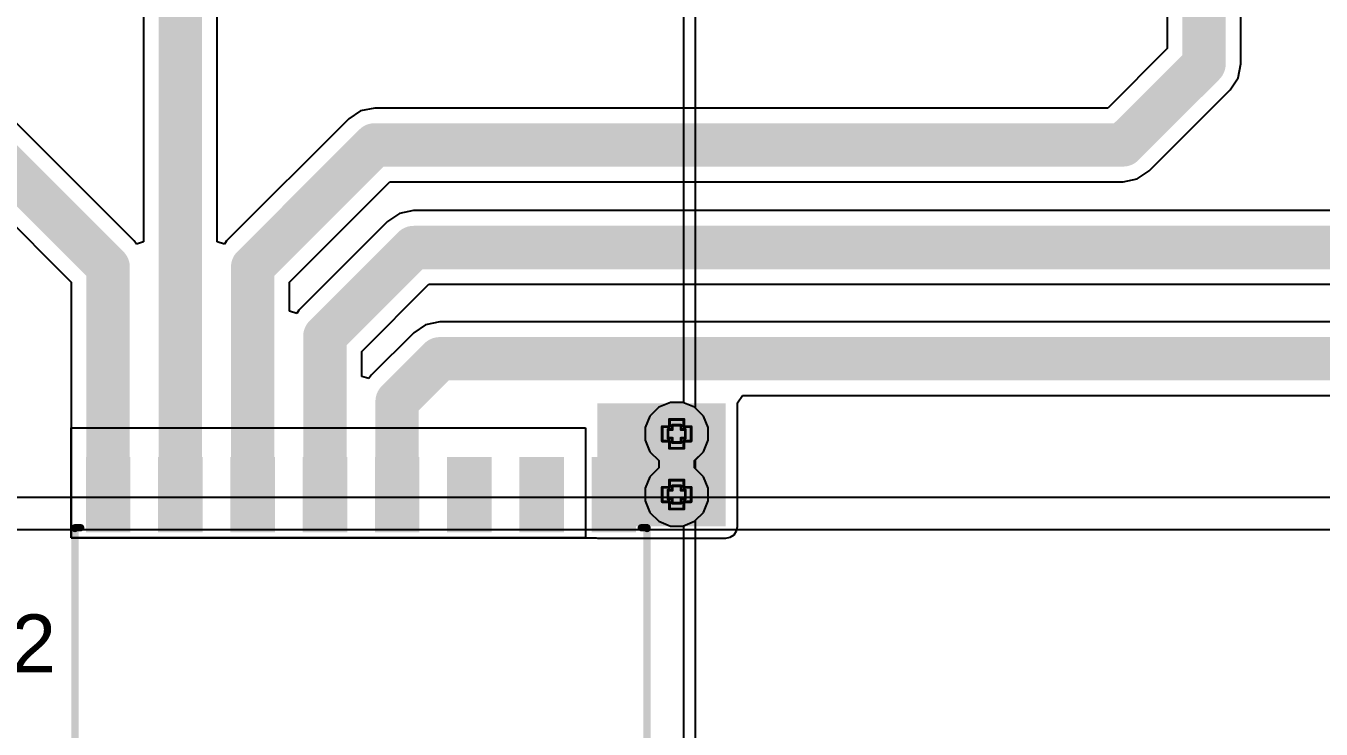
# Model space of a CAD drawing. Header units: inches. Extents: x -7 to 5163, y -3 to 5149.
# Drawn here: x 129.55 to 152.33, y 113.91 to 126.27 of the extents above; entities that cross this region are included whole.
import ezdxf

# ---------------------------------------------------------------- set-up
doc = ezdxf.new("R2010")
doc.units = ezdxf.units.IN
for name, color, linetype in [('Bottom Layer', 5, 'Continuous'), ('Bottom Solder', 6, 'Continuous'), ('Drill Drawing', 1, 'Continuous'), ('GND', 76, 'Continuous'), ('PWR', 16, 'Continuous'), ('Top Layer', 1, 'Continuous'), ('Top Overlay', 2, 'Continuous'), ('Top Paste', 8, 'Continuous'), ('Top Solder', 216, 'Continuous'), ('Via Holes', 16, 'Continuous')]:
    doc.layers.add(name, color=color, linetype=linetype)
doc.styles.add('Arial', font='', dxfattribs={"height": 0.2})
doc.styles.get('Arial').set_extended_font_data('Arial')

# ---------------------------------------------------------------- blocks, each defined once
blk = doc.blocks.new('16_SOIC__0_154___3_90___W______6')
at = {"layer": 'Top Layer'}
for points in [[(-3.2, 4.735), (-2.08, 4.735), (-2.08, 4.155), (-3.2, 4.155)], [(2.08, 4.735), (3.2, 4.735), (3.2, 4.155), (2.08, 4.155)], [(-3.2, 3.465), (-2.08, 3.465), (-2.08, 2.885), (-3.2, 2.885)], [(2.08, 3.465), (3.2, 3.465), (3.2, 2.885), (2.08, 2.885)], [(-3.2, 2.195), (-2.08, 2.195), (-2.08, 1.615), (-3.2, 1.615)], [(2.08, 2.195), (3.2, 2.195), (3.2, 1.615), (2.08, 1.615)], [(-3.2, 0.925), (-2.08, 0.925), (-2.08, 0.345), (-3.2, 0.345)], [(2.08, 0.925), (3.2, 0.925), (3.2, 0.345), (2.08, 0.345)], [(-3.2, -0.345), (-2.08, -0.345), (-2.08, -0.925), (-3.2, -0.925)], [(2.08, -0.345), (3.2, -0.345), (3.2, -0.925), (2.08, -0.925)], [(-3.2, -1.615), (-2.08, -1.615), (-2.08, -2.195), (-3.2, -2.195)], [(2.08, -1.615), (3.2, -1.615), (3.2, -2.195), (2.08, -2.195)], [(-3.2, -2.885), (-2.08, -2.885), (-2.08, -3.465), (-3.2, -3.465)], [(2.08, -2.885), (3.2, -2.885), (3.2, -3.465), (2.08, -3.465)], [(-3.2, -4.155), (-2.08, -4.155), (-2.08, -4.735), (-3.2, -4.735)], [(2.08, -4.155), (3.2, -4.155), (3.2, -4.735), (2.08, -4.735)]]:
    blk.add_hatch(color=1, dxfattribs=at).paths.add_polyline_path(points)
at = {"layer": 'Top Paste'}
for points in [[(-3.2, 4.735), (-2.08, 4.735), (-2.08, 4.155), (-3.2, 4.155)], [(2.08, 4.735), (3.2, 4.735), (3.2, 4.155), (2.08, 4.155)], [(-3.2, 3.465), (-2.08, 3.465), (-2.08, 2.885), (-3.2, 2.885)], [(2.08, 3.465), (3.2, 3.465), (3.2, 2.885), (2.08, 2.885)], [(-3.2, 2.195), (-2.08, 2.195), (-2.08, 1.615), (-3.2, 1.615)], [(2.08, 2.195), (3.2, 2.195), (3.2, 1.615), (2.08, 1.615)], [(-3.2, 0.925), (-2.08, 0.925), (-2.08, 0.345), (-3.2, 0.345)], [(2.08, 0.925), (3.2, 0.925), (3.2, 0.345), (2.08, 0.345)], [(-3.2, -0.345), (-2.08, -0.345), (-2.08, -0.925), (-3.2, -0.925)], [(2.08, -0.345), (3.2, -0.345), (3.2, -0.925), (2.08, -0.925)], [(-3.2, -1.615), (-2.08, -1.615), (-2.08, -2.195), (-3.2, -2.195)], [(2.08, -1.615), (3.2, -1.615), (3.2, -2.195), (2.08, -2.195)], [(-3.2, -2.885), (-2.08, -2.885), (-2.08, -3.465), (-3.2, -3.465)], [(2.08, -2.885), (3.2, -2.885), (3.2, -3.465), (2.08, -3.465)], [(-3.2, -4.155), (-2.08, -4.155), (-2.08, -4.735), (-3.2, -4.735)], [(2.08, -4.155), (3.2, -4.155), (3.2, -4.735), (2.08, -4.735)]]:
    blk.add_hatch(color=8, dxfattribs=at).paths.add_polyline_path(points)
at = {"layer": 'Top Solder'}
for points in [[(-3.302, 4.837), (-1.978, 4.837), (-1.978, 4.053), (-3.302, 4.053)], [(1.978, 4.837), (3.302, 4.837), (3.302, 4.053), (1.978, 4.053)], [(-3.302, 3.567), (-1.978, 3.567), (-1.978, 2.783), (-3.302, 2.783)], [(1.978, 3.567), (3.302, 3.567), (3.302, 2.783), (1.978, 2.783)], [(-3.302, 2.297), (-1.978, 2.297), (-1.978, 1.513), (-3.302, 1.513)], [(1.978, 2.297), (3.302, 2.297), (3.302, 1.513), (1.978, 1.513)], [(-3.302, 1.027), (-1.978, 1.027), (-1.978, 0.243), (-3.302, 0.243)], [(1.978, 1.027), (3.302, 1.027), (3.302, 0.243), (1.978, 0.243)], [(-3.302, -0.243), (-1.978, -0.243), (-1.978, -1.027), (-3.302, -1.027)], [(1.978, -0.243), (3.302, -0.243), (3.302, -1.027), (1.978, -1.027)], [(-3.302, -1.513), (-1.978, -1.513), (-1.978, -2.297), (-3.302, -2.297)], [(1.978, -1.513), (3.302, -1.513), (3.302, -2.297), (1.978, -2.297)], [(-3.302, -2.783), (-1.978, -2.783), (-1.978, -3.567), (-3.302, -3.567)], [(1.978, -2.783), (3.302, -2.783), (3.302, -3.567), (1.978, -3.567)], [(-3.302, -4.053), (-1.978, -4.053), (-1.978, -4.837), (-3.302, -4.837)], [(1.978, -4.053), (3.302, -4.053), (3.302, -4.837), (1.978, -4.837)]]:
    blk.add_hatch(color=216, dxfattribs=at).paths.add_polyline_path(points)
at = {"layer": 'Top Overlay'}
for points in [[(-2.057, 5.029, 0.127, 0.127, 0), (2.042, 5.029, 0.127, 0.127, 0)], [(-2.057, 5.029, 0.127, 0.127, 0), (-2.057, 4.928, 0.127, 0.127, 0)], [(2.057, 5.029, 0.127, 0.127, 0), (2.057, 4.928, 0.127, 0.127, 0)], [(-3.741, 4.597, 0.127, 0.127, 0), (-3.614, 4.47, 0.127, 0.127, 0)], [(-3.741, 4.597, 0.127, 0.127, 0), (-3.741, 4.343, 0.127, 0.127, 0)], [(-3.614, 4.47, 0.127, 0.127, 0), (-3.741, 4.343, 0.127, 0.127, 0)], [(-2.057, -4.928, 0.127, 0.127, 0), (-2.057, -5.029, 0.127, 0.127, 0)], [(-2.057, -5.029, 0.127, 0.127, 0), (2.042, -5.029, 0.127, 0.127, 0)], [(2.057, -4.928, 0.127, 0.127, 0), (2.057, -5.029, 0.127, 0.127, 0)]]:
    blk.add_lwpolyline(points, format="xyseb", dxfattribs=at)
for points in [[(-2.089, 5.029, 0.0635, 0.0635, 1), (-2.026, 5.029, 0.0635, 0.0635, 1)], [(-2.089, 5.029, 0.0635, 0.0635, 1), (-2.026, 5.029, 0.0635, 0.0635, 1)], [(2.01, 5.029, 0.0635, 0.0635, 1), (2.073, 5.029, 0.0635, 0.0635, 1)], [(2.026, 5.029, 0.0635, 0.0635, 1), (2.089, 5.029, 0.0635, 0.0635, 1)], [(-2.089, 4.928, 0.0635, 0.0635, 1), (-2.026, 4.928, 0.0635, 0.0635, 1)], [(2.026, 4.928, 0.0635, 0.0635, 1), (2.089, 4.928, 0.0635, 0.0635, 1)], [(-3.773, 4.597, 0.0635, 0.0635, 1), (-3.709, 4.597, 0.0635, 0.0635, 1)], [(-3.773, 4.597, 0.0635, 0.0635, 1), (-3.709, 4.597, 0.0635, 0.0635, 1)], [(-3.773, 4.343, 0.0635, 0.0635, 1), (-3.709, 4.343, 0.0635, 0.0635, 1)], [(-3.773, 4.343, 0.0635, 0.0635, 1), (-3.709, 4.343, 0.0635, 0.0635, 1)], [(-3.646, 4.47, 0.0635, 0.0635, 1), (-3.582, 4.47, 0.0635, 0.0635, 1)], [(-3.646, 4.47, 0.0635, 0.0635, 1), (-3.582, 4.47, 0.0635, 0.0635, 1)], [(-2.089, -4.928, 0.0635, 0.0635, 1), (-2.026, -4.928, 0.0635, 0.0635, 1)], [(-2.089, -5.029, 0.0635, 0.0635, 1), (-2.026, -5.029, 0.0635, 0.0635, 1)], [(-2.089, -5.029, 0.0635, 0.0635, 1), (-2.026, -5.029, 0.0635, 0.0635, 1)], [(2.01, -5.029, 0.0635, 0.0635, 1), (2.073, -5.029, 0.0635, 0.0635, 1)], [(2.026, -4.928, 0.0635, 0.0635, 1), (2.089, -4.928, 0.0635, 0.0635, 1)], [(2.026, -5.029, 0.0635, 0.0635, 1), (2.089, -5.029, 0.0635, 0.0635, 1)]]:
    blk.add_lwpolyline(points, format="xyseb", close=True, dxfattribs=at)

msp = doc.modelspace()

# ---------------------------------------------------------------- hatches: boundary and pattern name
at = {"layer": 'Bottom Layer'}
h = msp.add_hatch(color=5, dxfattribs=at)
edge = h.paths.add_edge_path()
edge.add_arc((140.995, 119.101), 0.3, 0, 360)
h = msp.add_hatch(color=5, dxfattribs=at)
edge = h.paths.add_edge_path()
edge.add_arc((140.995, 118.034), 0.3, 0, 360)
at = {"layer": 'Bottom Solder'}
h = msp.add_hatch(color=6, dxfattribs=at)
edge = h.paths.add_edge_path()
edge.add_arc((140.995, 119.101), 0.402, 0, 360)
h = msp.add_hatch(color=6, dxfattribs=at)
edge = h.paths.add_edge_path()
edge.add_arc((140.995, 118.034), 0.402, 0, 360)
at = {"layer": 'GND'}
h = msp.add_hatch(color=76, dxfattribs=at)
edge = h.paths.add_edge_path()
edge.add_arc((140.995, 119.101), 0.3, 0, 360)
h = msp.add_hatch(color=76, dxfattribs=at)
edge = h.paths.add_edge_path()
edge.add_arc((140.995, 118.034), 0.3, 0, 360)
at = {"layer": 'PWR'}
h = msp.add_hatch(color=16, dxfattribs=at)
edge = h.paths.add_edge_path()
edge.add_arc((140.995, 119.101), 0.3, 0, 360)
h = msp.add_hatch(color=16, dxfattribs=at)
edge = h.paths.add_edge_path()
edge.add_arc((140.995, 118.034), 0.3, 0, 360)
at = {"layer": 'Top Layer'}
msp.add_hatch(color=1, dxfattribs=at).paths.add_polyline_path([(139.601, 117.474), (141.859, 117.474), (141.859, 119.64), (139.601, 119.64)])
h = msp.add_hatch(color=1, dxfattribs=at)
edge = h.paths.add_edge_path()
edge.add_arc((140.995, 119.101), 0.3, 0, 360)
h = msp.add_hatch(color=1, dxfattribs=at)
edge = h.paths.add_edge_path()
edge.add_arc((140.995, 118.034), 0.3, 0, 360)
at = {"layer": 'Top Solder'}
h = msp.add_hatch(color=216, dxfattribs=at)
edge = h.paths.add_edge_path()
edge.add_arc((140.995, 119.101), 0.402, 0, 360)
h = msp.add_hatch(color=216, dxfattribs=at)
edge = h.paths.add_edge_path()
edge.add_arc((140.995, 118.034), 0.402, 0, 360)
at = {"layer": 'Via Holes'}
h = msp.add_hatch(color=7, dxfattribs=at)
edge = h.paths.add_edge_path()
edge.add_arc((140.995, 119.101), 0.15, 0, 360)
h = msp.add_hatch(color=7, dxfattribs=at)
edge = h.paths.add_edge_path()
edge.add_arc((140.995, 118.034), 0.15, 0, 360)

# ---------------------------------------------------------------- linework, layer by layer
at = {"layer": 'Bottom Layer'}
for p, q in [((141.326, 119.554), (141.326, 140.36)), ((141.118, 128.019), (141.118, 119.663)), ((140.682, 119.57), (140.526, 119.414)), ((140.885, 119.655), (140.682, 119.57)), ((141.106, 119.655), (140.885, 119.655)), ((141.118, 119.663), (141.106, 119.655)), ((141.465, 119.414), (141.326, 119.554)), ((140.526, 119.414), (140.441, 119.211)), ((141.549, 119.211), (141.465, 119.414)), ((140.441, 119.211), (140.441, 118.99)), ((141.549, 118.99), (141.549, 119.211)), ((140.441, 118.99), (140.526, 118.787)), ((141.465, 118.787), (141.549, 118.99)), ((140.526, 118.787), (140.682, 118.631)), ((141.326, 118.647), (141.465, 118.787)), ((141.326, 118.487), (141.326, 118.647)), ((140.682, 118.503), (140.526, 118.348)), ((140.682, 118.631), (140.682, 118.631)), ((140.682, 118.631), (140.682, 118.504)), ((140.682, 118.504), (140.682, 118.503)), ((141.465, 118.348), (141.326, 118.487)), ((140.526, 118.348), (140.441, 118.144)), ((141.549, 118.144), (141.465, 118.348)), ((140.441, 118.144), (140.441, 117.924)), ((141.549, 117.924), (141.549, 118.144)), ((140.441, 117.924), (140.526, 117.72)), ((141.465, 117.72), (141.549, 117.924)), ((140.526, 117.72), (140.682, 117.564)), ((140.682, 117.564), (140.885, 117.48)), ((141.326, 117.581), (141.465, 117.72)), ((141.326, 113.301), (141.326, 117.581)), ((140.885, 117.48), (141.106, 117.48)), ((141.106, 117.48), (141.118, 117.471)), ((141.118, 117.471), (141.118, 113.301))]:
    msp.add_line(p, q, dxfattribs=at)
at = {"layer": 'Drill Drawing'}
for points in [[(140.868, 119.228, 0.0508, 0.0508, 0), (140.868, 119.355, 0.0508, 0.0508, 0)], [(140.868, 119.355, 0.0508, 0.0508, 0), (141.122, 119.355, 0.0508, 0.0508, 0)], [(141.122, 119.228, 0.0508, 0.0508, 0), (141.122, 119.355, 0.0508, 0.0508, 0)], [(140.741, 118.974, 0.0508, 0.0508, 0), (140.741, 119.228, 0.0508, 0.0508, 0)], [(140.741, 119.228, 0.0508, 0.0508, 0), (140.868, 119.228, 0.0508, 0.0508, 0)], [(140.843, 119.024, 0.0508, 0.0508, 0), (140.843, 119.177, 0.0508, 0.0508, 0)], [(140.843, 119.177, 0.0508, 0.0508, 0), (140.919, 119.177, 0.0508, 0.0508, 0)], [(140.919, 119.177, 0.0508, 0.0508, 0), (140.919, 119.253, 0.0508, 0.0508, 0)], [(140.919, 119.253, 0.0508, 0.0508, 0), (141.072, 119.253, 0.0508, 0.0508, 0)], [(141.072, 119.177, 0.0508, 0.0508, 0), (141.072, 119.253, 0.0508, 0.0508, 0)], [(141.072, 119.177, 0.0508, 0.0508, 0), (141.148, 119.177, 0.0508, 0.0508, 0)], [(141.122, 119.228, 0.0508, 0.0508, 0), (141.249, 119.228, 0.0508, 0.0508, 0)], [(141.148, 119.024, 0.0508, 0.0508, 0), (141.148, 119.177, 0.0508, 0.0508, 0)], [(141.249, 118.974, 0.0508, 0.0508, 0), (141.249, 119.228, 0.0508, 0.0508, 0)], [(140.741, 118.974, 0.0508, 0.0508, 0), (140.868, 118.974, 0.0508, 0.0508, 0)], [(140.843, 119.024, 0.0508, 0.0508, 0), (140.919, 119.024, 0.0508, 0.0508, 0)], [(140.868, 118.847, 0.0508, 0.0508, 0), (140.868, 118.974, 0.0508, 0.0508, 0)], [(140.868, 118.847, 0.0508, 0.0508, 0), (141.122, 118.847, 0.0508, 0.0508, 0)], [(140.919, 118.948, 0.0508, 0.0508, 0), (140.919, 119.024, 0.0508, 0.0508, 0)], [(140.919, 118.948, 0.0508, 0.0508, 0), (141.072, 118.948, 0.0508, 0.0508, 0)], [(141.072, 119.024, 0.0508, 0.0508, 0), (141.148, 119.024, 0.0508, 0.0508, 0)], [(141.072, 118.948, 0.0508, 0.0508, 0), (141.072, 119.024, 0.0508, 0.0508, 0)], [(141.122, 118.974, 0.0508, 0.0508, 0), (141.249, 118.974, 0.0508, 0.0508, 0)], [(141.122, 118.847, 0.0508, 0.0508, 0), (141.122, 118.974, 0.0508, 0.0508, 0)], [(140.741, 117.907, 0.0508, 0.0508, 0), (140.741, 118.161, 0.0508, 0.0508, 0)], [(140.741, 118.161, 0.0508, 0.0508, 0), (140.868, 118.161, 0.0508, 0.0508, 0)], [(140.868, 118.161, 0.0508, 0.0508, 0), (140.868, 118.288, 0.0508, 0.0508, 0)], [(140.868, 118.288, 0.0508, 0.0508, 0), (141.122, 118.288, 0.0508, 0.0508, 0)], [(140.919, 118.11, 0.0508, 0.0508, 0), (140.919, 118.186, 0.0508, 0.0508, 0)], [(140.919, 118.186, 0.0508, 0.0508, 0), (141.072, 118.186, 0.0508, 0.0508, 0)], [(141.072, 118.11, 0.0508, 0.0508, 0), (141.072, 118.186, 0.0508, 0.0508, 0)], [(141.122, 118.161, 0.0508, 0.0508, 0), (141.122, 118.288, 0.0508, 0.0508, 0)], [(141.122, 118.161, 0.0508, 0.0508, 0), (141.249, 118.161, 0.0508, 0.0508, 0)], [(141.249, 117.907, 0.0508, 0.0508, 0), (141.249, 118.161, 0.0508, 0.0508, 0)], [(140.843, 117.958, 0.0508, 0.0508, 0), (140.843, 118.11, 0.0508, 0.0508, 0)], [(140.843, 118.11, 0.0508, 0.0508, 0), (140.919, 118.11, 0.0508, 0.0508, 0)], [(140.843, 117.958, 0.0508, 0.0508, 0), (140.919, 117.958, 0.0508, 0.0508, 0)], [(140.919, 117.881, 0.0508, 0.0508, 0), (140.919, 117.958, 0.0508, 0.0508, 0)], [(141.072, 118.11, 0.0508, 0.0508, 0), (141.148, 118.11, 0.0508, 0.0508, 0)], [(141.072, 117.958, 0.0508, 0.0508, 0), (141.148, 117.958, 0.0508, 0.0508, 0)], [(141.072, 117.881, 0.0508, 0.0508, 0), (141.072, 117.958, 0.0508, 0.0508, 0)], [(141.148, 117.958, 0.0508, 0.0508, 0), (141.148, 118.11, 0.0508, 0.0508, 0)], [(140.741, 117.907, 0.0508, 0.0508, 0), (140.868, 117.907, 0.0508, 0.0508, 0)], [(140.868, 117.78, 0.0508, 0.0508, 0), (140.868, 117.907, 0.0508, 0.0508, 0)], [(140.868, 117.78, 0.0508, 0.0508, 0), (141.122, 117.78, 0.0508, 0.0508, 0)], [(140.919, 117.881, 0.0508, 0.0508, 0), (141.072, 117.881, 0.0508, 0.0508, 0)], [(141.122, 117.907, 0.0508, 0.0508, 0), (141.249, 117.907, 0.0508, 0.0508, 0)], [(141.122, 117.78, 0.0508, 0.0508, 0), (141.122, 117.907, 0.0508, 0.0508, 0)]]:
    msp.add_lwpolyline(points, format="xyseb", dxfattribs=at)
for points in [[(140.856, 119.355, 0.0254, 0.0254, 1), (140.881, 119.355, 0.0254, 0.0254, 1)], [(140.856, 119.355, 0.0254, 0.0254, 1), (140.881, 119.355, 0.0254, 0.0254, 1)], [(141.11, 119.355, 0.0254, 0.0254, 1), (141.135, 119.355, 0.0254, 0.0254, 1)], [(141.11, 119.355, 0.0254, 0.0254, 1), (141.135, 119.355, 0.0254, 0.0254, 1)], [(140.729, 119.228, 0.0254, 0.0254, 1), (140.754, 119.228, 0.0254, 0.0254, 1)], [(140.729, 119.228, 0.0254, 0.0254, 1), (140.754, 119.228, 0.0254, 0.0254, 1)], [(140.83, 119.177, 0.0254, 0.0254, 1), (140.856, 119.177, 0.0254, 0.0254, 1)], [(140.83, 119.177, 0.0254, 0.0254, 1), (140.856, 119.177, 0.0254, 0.0254, 1)], [(140.856, 119.228, 0.0254, 0.0254, 1), (140.881, 119.228, 0.0254, 0.0254, 1)], [(140.856, 119.228, 0.0254, 0.0254, 1), (140.881, 119.228, 0.0254, 0.0254, 1)], [(140.906, 119.253, 0.0254, 0.0254, 1), (140.932, 119.253, 0.0254, 0.0254, 1)], [(140.906, 119.253, 0.0254, 0.0254, 1), (140.932, 119.253, 0.0254, 0.0254, 1)], [(140.906, 119.177, 0.0254, 0.0254, 1), (140.932, 119.177, 0.0254, 0.0254, 1)], [(140.906, 119.177, 0.0254, 0.0254, 1), (140.932, 119.177, 0.0254, 0.0254, 1)], [(141.059, 119.253, 0.0254, 0.0254, 1), (141.084, 119.253, 0.0254, 0.0254, 1)], [(141.059, 119.253, 0.0254, 0.0254, 1), (141.084, 119.253, 0.0254, 0.0254, 1)], [(141.059, 119.177, 0.0254, 0.0254, 1), (141.084, 119.177, 0.0254, 0.0254, 1)], [(141.059, 119.177, 0.0254, 0.0254, 1), (141.084, 119.177, 0.0254, 0.0254, 1)], [(141.11, 119.228, 0.0254, 0.0254, 1), (141.135, 119.228, 0.0254, 0.0254, 1)], [(141.11, 119.228, 0.0254, 0.0254, 1), (141.135, 119.228, 0.0254, 0.0254, 1)], [(141.135, 119.177, 0.0254, 0.0254, 1), (141.161, 119.177, 0.0254, 0.0254, 1)], [(141.135, 119.177, 0.0254, 0.0254, 1), (141.161, 119.177, 0.0254, 0.0254, 1)], [(141.237, 119.228, 0.0254, 0.0254, 1), (141.262, 119.228, 0.0254, 0.0254, 1)], [(141.237, 119.228, 0.0254, 0.0254, 1), (141.262, 119.228, 0.0254, 0.0254, 1)], [(140.729, 118.974, 0.0254, 0.0254, 1), (140.754, 118.974, 0.0254, 0.0254, 1)], [(140.729, 118.974, 0.0254, 0.0254, 1), (140.754, 118.974, 0.0254, 0.0254, 1)], [(140.83, 119.024, 0.0254, 0.0254, 1), (140.856, 119.024, 0.0254, 0.0254, 1)], [(140.83, 119.024, 0.0254, 0.0254, 1), (140.856, 119.024, 0.0254, 0.0254, 1)], [(140.856, 118.974, 0.0254, 0.0254, 1), (140.881, 118.974, 0.0254, 0.0254, 1)], [(140.856, 118.974, 0.0254, 0.0254, 1), (140.881, 118.974, 0.0254, 0.0254, 1)], [(140.856, 118.847, 0.0254, 0.0254, 1), (140.881, 118.847, 0.0254, 0.0254, 1)], [(140.856, 118.847, 0.0254, 0.0254, 1), (140.881, 118.847, 0.0254, 0.0254, 1)], [(140.906, 119.024, 0.0254, 0.0254, 1), (140.932, 119.024, 0.0254, 0.0254, 1)], [(140.906, 119.024, 0.0254, 0.0254, 1), (140.932, 119.024, 0.0254, 0.0254, 1)], [(140.906, 118.948, 0.0254, 0.0254, 1), (140.932, 118.948, 0.0254, 0.0254, 1)], [(140.906, 118.948, 0.0254, 0.0254, 1), (140.932, 118.948, 0.0254, 0.0254, 1)], [(141.059, 119.024, 0.0254, 0.0254, 1), (141.084, 119.024, 0.0254, 0.0254, 1)], [(141.059, 119.024, 0.0254, 0.0254, 1), (141.084, 119.024, 0.0254, 0.0254, 1)], [(141.059, 118.948, 0.0254, 0.0254, 1), (141.084, 118.948, 0.0254, 0.0254, 1)], [(141.059, 118.948, 0.0254, 0.0254, 1), (141.084, 118.948, 0.0254, 0.0254, 1)], [(141.11, 118.974, 0.0254, 0.0254, 1), (141.135, 118.974, 0.0254, 0.0254, 1)], [(141.11, 118.974, 0.0254, 0.0254, 1), (141.135, 118.974, 0.0254, 0.0254, 1)], [(141.11, 118.847, 0.0254, 0.0254, 1), (141.135, 118.847, 0.0254, 0.0254, 1)], [(141.11, 118.847, 0.0254, 0.0254, 1), (141.135, 118.847, 0.0254, 0.0254, 1)], [(141.135, 119.024, 0.0254, 0.0254, 1), (141.161, 119.024, 0.0254, 0.0254, 1)], [(141.135, 119.024, 0.0254, 0.0254, 1), (141.161, 119.024, 0.0254, 0.0254, 1)], [(141.237, 118.974, 0.0254, 0.0254, 1), (141.262, 118.974, 0.0254, 0.0254, 1)], [(141.237, 118.974, 0.0254, 0.0254, 1), (141.262, 118.974, 0.0254, 0.0254, 1)], [(140.729, 118.161, 0.0254, 0.0254, 1), (140.754, 118.161, 0.0254, 0.0254, 1)], [(140.729, 118.161, 0.0254, 0.0254, 1), (140.754, 118.161, 0.0254, 0.0254, 1)], [(140.856, 118.288, 0.0254, 0.0254, 1), (140.881, 118.288, 0.0254, 0.0254, 1)], [(140.856, 118.288, 0.0254, 0.0254, 1), (140.881, 118.288, 0.0254, 0.0254, 1)], [(140.856, 118.161, 0.0254, 0.0254, 1), (140.881, 118.161, 0.0254, 0.0254, 1)], [(140.856, 118.161, 0.0254, 0.0254, 1), (140.881, 118.161, 0.0254, 0.0254, 1)], [(140.906, 118.186, 0.0254, 0.0254, 1), (140.932, 118.186, 0.0254, 0.0254, 1)], [(140.906, 118.186, 0.0254, 0.0254, 1), (140.932, 118.186, 0.0254, 0.0254, 1)], [(141.059, 118.186, 0.0254, 0.0254, 1), (141.084, 118.186, 0.0254, 0.0254, 1)], [(141.059, 118.186, 0.0254, 0.0254, 1), (141.084, 118.186, 0.0254, 0.0254, 1)], [(141.11, 118.288, 0.0254, 0.0254, 1), (141.135, 118.288, 0.0254, 0.0254, 1)], [(141.11, 118.288, 0.0254, 0.0254, 1), (141.135, 118.288, 0.0254, 0.0254, 1)], [(141.11, 118.161, 0.0254, 0.0254, 1), (141.135, 118.161, 0.0254, 0.0254, 1)], [(141.11, 118.161, 0.0254, 0.0254, 1), (141.135, 118.161, 0.0254, 0.0254, 1)], [(141.237, 118.161, 0.0254, 0.0254, 1), (141.262, 118.161, 0.0254, 0.0254, 1)], [(141.237, 118.161, 0.0254, 0.0254, 1), (141.262, 118.161, 0.0254, 0.0254, 1)], [(140.83, 118.11, 0.0254, 0.0254, 1), (140.856, 118.11, 0.0254, 0.0254, 1)], [(140.83, 118.11, 0.0254, 0.0254, 1), (140.856, 118.11, 0.0254, 0.0254, 1)], [(140.83, 117.958, 0.0254, 0.0254, 1), (140.856, 117.958, 0.0254, 0.0254, 1)], [(140.83, 117.958, 0.0254, 0.0254, 1), (140.856, 117.958, 0.0254, 0.0254, 1)], [(140.906, 118.11, 0.0254, 0.0254, 1), (140.932, 118.11, 0.0254, 0.0254, 1)], [(140.906, 118.11, 0.0254, 0.0254, 1), (140.932, 118.11, 0.0254, 0.0254, 1)], [(140.906, 117.958, 0.0254, 0.0254, 1), (140.932, 117.958, 0.0254, 0.0254, 1)], [(140.906, 117.958, 0.0254, 0.0254, 1), (140.932, 117.958, 0.0254, 0.0254, 1)], [(141.059, 118.11, 0.0254, 0.0254, 1), (141.084, 118.11, 0.0254, 0.0254, 1)], [(141.059, 118.11, 0.0254, 0.0254, 1), (141.084, 118.11, 0.0254, 0.0254, 1)], [(141.059, 117.958, 0.0254, 0.0254, 1), (141.084, 117.958, 0.0254, 0.0254, 1)], [(141.059, 117.958, 0.0254, 0.0254, 1), (141.084, 117.958, 0.0254, 0.0254, 1)], [(141.135, 118.11, 0.0254, 0.0254, 1), (141.161, 118.11, 0.0254, 0.0254, 1)], [(141.135, 118.11, 0.0254, 0.0254, 1), (141.161, 118.11, 0.0254, 0.0254, 1)], [(141.135, 117.958, 0.0254, 0.0254, 1), (141.161, 117.958, 0.0254, 0.0254, 1)], [(141.135, 117.958, 0.0254, 0.0254, 1), (141.161, 117.958, 0.0254, 0.0254, 1)], [(140.729, 117.907, 0.0254, 0.0254, 1), (140.754, 117.907, 0.0254, 0.0254, 1)], [(140.729, 117.907, 0.0254, 0.0254, 1), (140.754, 117.907, 0.0254, 0.0254, 1)], [(140.856, 117.907, 0.0254, 0.0254, 1), (140.881, 117.907, 0.0254, 0.0254, 1)], [(140.856, 117.907, 0.0254, 0.0254, 1), (140.881, 117.907, 0.0254, 0.0254, 1)], [(140.856, 117.78, 0.0254, 0.0254, 1), (140.881, 117.78, 0.0254, 0.0254, 1)], [(140.856, 117.78, 0.0254, 0.0254, 1), (140.881, 117.78, 0.0254, 0.0254, 1)], [(140.906, 117.881, 0.0254, 0.0254, 1), (140.932, 117.881, 0.0254, 0.0254, 1)], [(140.906, 117.881, 0.0254, 0.0254, 1), (140.932, 117.881, 0.0254, 0.0254, 1)], [(141.059, 117.881, 0.0254, 0.0254, 1), (141.084, 117.881, 0.0254, 0.0254, 1)], [(141.059, 117.881, 0.0254, 0.0254, 1), (141.084, 117.881, 0.0254, 0.0254, 1)], [(141.11, 117.907, 0.0254, 0.0254, 1), (141.135, 117.907, 0.0254, 0.0254, 1)], [(141.11, 117.907, 0.0254, 0.0254, 1), (141.135, 117.907, 0.0254, 0.0254, 1)], [(141.11, 117.78, 0.0254, 0.0254, 1), (141.135, 117.78, 0.0254, 0.0254, 1)], [(141.11, 117.78, 0.0254, 0.0254, 1), (141.135, 117.78, 0.0254, 0.0254, 1)], [(141.237, 117.907, 0.0254, 0.0254, 1), (141.262, 117.907, 0.0254, 0.0254, 1)], [(141.237, 117.907, 0.0254, 0.0254, 1), (141.262, 117.907, 0.0254, 0.0254, 1)]]:
    msp.add_lwpolyline(points, format="xyseb", close=True, dxfattribs=at)
at = {"layer": 'GND'}
for p, q in [((140.682, 119.57), (140.526, 119.414)), ((140.885, 119.655), (140.682, 119.57)), ((141.106, 119.655), (140.885, 119.655)), ((141.309, 119.57), (141.106, 119.655)), ((141.465, 119.414), (141.309, 119.57)), ((140.526, 119.414), (140.441, 119.211)), ((141.549, 119.211), (141.465, 119.414)), ((140.441, 119.211), (140.441, 118.99)), ((141.549, 118.99), (141.549, 119.211)), ((140.441, 118.99), (140.526, 118.787)), ((141.465, 118.787), (141.549, 118.99)), ((140.526, 118.787), (140.682, 118.631)), ((141.309, 118.631), (141.465, 118.787)), ((140.682, 118.503), (140.526, 118.348)), ((140.682, 118.631), (140.682, 118.631)), ((140.682, 118.631), (140.682, 118.504)), ((140.682, 118.504), (140.682, 118.503)), ((141.309, 118.504), (141.309, 118.631)), ((141.309, 118.631), (141.309, 118.631)), ((141.309, 118.503), (141.309, 118.504)), ((141.465, 118.348), (141.309, 118.503)), ((140.526, 118.348), (140.441, 118.144)), ((141.549, 118.144), (141.465, 118.348)), ((140.441, 118.144), (140.441, 117.924)), ((141.549, 117.924), (141.549, 118.144)), ((140.441, 117.924), (140.526, 117.72)), ((141.465, 117.72), (141.549, 117.924)), ((140.526, 117.72), (140.682, 117.564)), ((140.682, 117.564), (140.885, 117.48)), ((141.106, 117.48), (141.309, 117.564)), ((141.309, 117.564), (141.465, 117.72)), ((140.885, 117.48), (141.106, 117.48))]:
    msp.add_line(p, q, dxfattribs=at)
at = {"layer": 'PWR'}
for p, q in [((163.83, 117.983), (114.163, 117.983)), ((27.026, 117.422), (163.119, 117.422))]:
    msp.add_line(p, q, dxfattribs=at)
at = {"layer": 'Top Layer'}
for p, q in [((131.623, 126.941), (131.623, 122.474)), ((132.918, 122.474), (132.918, 126.619)), ((149.62, 126.619), (149.62, 125.873)), ((150.915, 125.604), (150.915, 126.619)), ((149.62, 125.873), (148.576, 124.828)), ((150.866, 125.357), (150.915, 125.604)), ((150.726, 125.147), (150.866, 125.357)), ((149.302, 123.723), (150.726, 125.147)), ((135.687, 124.828), (135.439, 124.779)), ((148.576, 124.828), (135.687, 124.828)), ((131.458, 122.492), (129.312, 124.638)), ((135.229, 124.638), (133.083, 122.492)), ((135.439, 124.779), (135.229, 124.638)), ((149.092, 123.582), (149.302, 123.723)), ((128.586, 123.533), (130.353, 121.766)), ((134.188, 121.766), (135.955, 123.533)), ((135.955, 123.533), (148.844, 123.533)), ((148.844, 123.533), (149.092, 123.582)), ((136.123, 122.975), (135.913, 122.835)), ((136.37, 123.025), (136.123, 122.975)), ((166.178, 123.025), (136.37, 123.025)), ((135.913, 122.835), (134.353, 121.275)), ((131.496, 122.436), (131.458, 122.492)), ((131.623, 122.474), (131.496, 122.436)), ((133.045, 122.436), (132.918, 122.474)), ((133.083, 122.492), (133.045, 122.436)), ((130.353, 121.766), (130.353, 119.206)), ((134.188, 121.257), (134.188, 121.766)), ((135.458, 120.549), (136.639, 121.73)), ((136.639, 121.73), (166.446, 121.73)), ((134.315, 121.219), (134.188, 121.257)), ((134.353, 121.275), (134.315, 121.219)), ((136.582, 121.02), (136.372, 120.879)), ((136.83, 121.069), (136.582, 121.02)), ((183.267, 121.069), (136.83, 121.069)), ((136.372, 120.879), (135.623, 120.13)), ((135.458, 120.112), (135.458, 120.549)), ((135.585, 120.073), (135.458, 120.112)), ((135.623, 120.13), (135.585, 120.073)), ((142.065, 119.647), (142.155, 119.774)), ((142.066, 119.64), (142.065, 119.647)), ((142.066, 117.474), (142.066, 119.64)), ((142.155, 119.774), (183.535, 119.774)), ((130.353, 117.271), (130.353, 119.206)), ((130.353, 119.206), (139.393, 119.206)), ((130.353, 119.206), (130.353, 117.271)), ((139.393, 119.206), (139.393, 117.271)), ((139.393, 117.271), (130.353, 117.271)), ((130.353, 117.271), (139.393, 117.271)), ((139.393, 117.271), (139.393, 117.271)), ((139.393, 117.271), (139.397, 117.271)), ((139.397, 117.271), (139.397, 117.271)), ((139.397, 117.271), (139.58, 117.271)), ((139.58, 117.271), (139.601, 117.267)), ((141.859, 117.267), (141.938, 117.282)), ((141.938, 117.282), (142.005, 117.327)), ((142.005, 117.327), (142.05, 117.395)), ((142.05, 117.395), (142.066, 117.474)), ((139.601, 117.267), (141.859, 117.267))]:
    msp.add_line(p, q, dxfattribs=at)
for points in [[(150.268, 125.604, 0.762, 0.762, 0), (150.268, 127.584, 0.762, 0.762, 0)], [(132.27, 118.034, 0.762, 0.762, 0), (132.27, 126.941, 0.762, 0.762, 0)], [(148.844, 124.181, 0.762, 0.762, 0), (150.268, 125.604, 0.762, 0.762, 0)], [(128.854, 124.181, 0.762, 0.762, 0), (131, 122.034, 0.762, 0.762, 0)], [(133.541, 122.034, 0.762, 0.762, 0), (135.687, 124.181, 0.762, 0.762, 0)], [(135.687, 124.181, 0.762, 0.762, 0), (148.844, 124.181, 0.762, 0.762, 0)], [(134.81, 120.817, 0.762, 0.762, 0), (136.37, 122.377, 0.762, 0.762, 0)], [(136.37, 122.377, 0.762, 0.762, 0), (166.446, 122.377, 0.762, 0.762, 0)], [(131, 118.034, 0.762, 0.762, 0), (131, 122.034, 0.762, 0.762, 0)], [(133.541, 118.034, 0.762, 0.762, 0), (133.541, 122.034, 0.762, 0.762, 0)], [(134.81, 118.034, 0.762, 0.762, 0), (134.81, 120.817, 0.762, 0.762, 0)], [(136.081, 119.672, 0.762, 0.762, 0), (136.83, 120.421, 0.762, 0.762, 0)], [(136.83, 120.421, 0.762, 0.762, 0), (183.535, 120.421, 0.762, 0.762, 0)], [(136.081, 118.034, 0.762, 0.762, 0), (136.081, 119.672, 0.762, 0.762, 0)]]:
    msp.add_lwpolyline(points, format="xyseb", dxfattribs=at)
for points in [[(150.077, 125.604, 0.381, 0.381, 1), (150.458, 125.604, 0.381, 0.381, 1)], [(150.077, 125.604, 0.381, 0.381, 1), (150.458, 125.604, 0.381, 0.381, 1)], [(135.496, 124.181, 0.381, 0.381, 1), (135.877, 124.181, 0.381, 0.381, 1)], [(135.496, 124.181, 0.381, 0.381, 1), (135.877, 124.181, 0.381, 0.381, 1)], [(148.654, 124.181, 0.381, 0.381, 1), (149.035, 124.181, 0.381, 0.381, 1)], [(148.654, 124.181, 0.381, 0.381, 1), (149.035, 124.181, 0.381, 0.381, 1)], [(136.18, 122.377, 0.381, 0.381, 1), (136.561, 122.377, 0.381, 0.381, 1)], [(136.18, 122.377, 0.381, 0.381, 1), (136.561, 122.377, 0.381, 0.381, 1)], [(130.81, 122.034, 0.381, 0.381, 1), (131.191, 122.034, 0.381, 0.381, 1)], [(130.81, 122.034, 0.381, 0.381, 1), (131.191, 122.034, 0.381, 0.381, 1)], [(133.35, 122.034, 0.381, 0.381, 1), (133.731, 122.034, 0.381, 0.381, 1)], [(133.35, 122.034, 0.381, 0.381, 1), (133.731, 122.034, 0.381, 0.381, 1)], [(134.62, 120.817, 0.381, 0.381, 1), (135.001, 120.817, 0.381, 0.381, 1)], [(134.62, 120.817, 0.381, 0.381, 1), (135.001, 120.817, 0.381, 0.381, 1)], [(136.639, 120.421, 0.381, 0.381, 1), (137.02, 120.421, 0.381, 0.381, 1)], [(136.639, 120.421, 0.381, 0.381, 1), (137.02, 120.421, 0.381, 0.381, 1)], [(135.89, 119.672, 0.381, 0.381, 1), (136.271, 119.672, 0.381, 0.381, 1)], [(135.89, 119.672, 0.381, 0.381, 1), (136.271, 119.672, 0.381, 0.381, 1)], [(130.81, 118.034, 0.381, 0.381, 1), (131.191, 118.034, 0.381, 0.381, 1)], [(132.08, 118.034, 0.381, 0.381, 1), (132.461, 118.034, 0.381, 0.381, 1)], [(133.35, 118.034, 0.381, 0.381, 1), (133.731, 118.034, 0.381, 0.381, 1)], [(134.62, 118.034, 0.381, 0.381, 1), (135.001, 118.034, 0.381, 0.381, 1)], [(135.89, 118.034, 0.381, 0.381, 1), (136.271, 118.034, 0.381, 0.381, 1)]]:
    msp.add_lwpolyline(points, format="xyseb", close=True, dxfattribs=at)

# ---------------------------------------------------------------- block references
at = {"rotation": 90}
msp.add_blockref('16_SOIC__0_154___3_90___W______6', (135.446, 115.394), dxfattribs=at)

# ---------------------------------------------------------------- texts
at = {"layer": 'Top Overlay', "style": 'Arial'}
msp.add_text('U2', height=1.016, dxfattribs=at).set_placement((128.271, 114.91))

doc.saveas('drawing.dxf')
